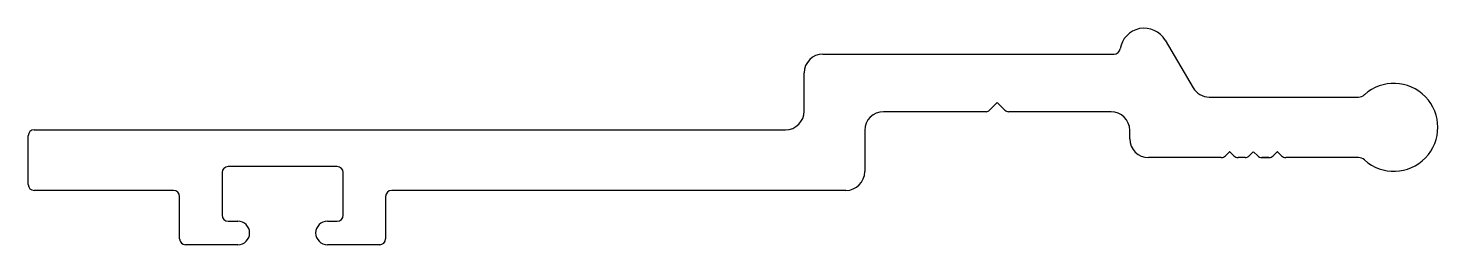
# Model space of a CAD drawing. Extents: x -28.6 to 30.5, y 6.8 to 15.9.
import ezdxf

# ---------------------------------------------------------------- set-up
doc = ezdxf.new("R2010")
doc.units = 0
doc.layers.add('1', color=7, linetype='CONTINUOUS')

msp = doc.modelspace()

# ---------------------------------------------------------------- linework, layer by layer
at = {"layer": '1', "linetype": 'CONTINUOUS'}
for p, q in [((19.094, 15.351), (20.261, 13.36)), ((4.744, 14.77), (16.955, 14.77)), ((3.957, 12.383), (3.957, 13.983)), ((12.053, 12.738), (11.732, 12.417)), ((12.375, 12.417), (12.053, 12.738)), ((20.94, 12.971), (27.193, 12.971)), ((11.588, 12.357), (7.284, 12.357)), ((16.822, 12.357), (12.518, 12.357)), ((-28.577, 9.309), (-28.577, 11.341)), ((-28.323, 11.595), (3.17, 11.595)), ((6.497, 11.57), (6.497, 9.843)), ((17.609, 11.218), (17.609, 11.57)), ((21.789, 10.675), (21.618, 10.504)), ((21.972, 10.504), (21.8, 10.675)), ((22.789, 10.675), (22.618, 10.504)), ((22.971, 10.504), (22.8, 10.675)), ((23.789, 10.675), (23.618, 10.504)), ((23.971, 10.504), (23.8, 10.675)), ((-15.623, 10.055), (-20.195, 10.055)), ((21.441, 10.431), (18.397, 10.431)), ((22.441, 10.431), (22.148, 10.431)), ((23.441, 10.431), (23.148, 10.431)), ((23.148, 10.431), (23.441, 10.431)), ((23.441, 10.431), (23.148, 10.431)), ((23.148, 10.431), (23.441, 10.431)), ((23.441, 10.431), (23.148, 10.431)), ((27.193, 10.431), (24.148, 10.431)), ((24.148, 10.431), (24.148, 10.431)), ((-20.449, 9.801), (-20.449, 8.023)), ((-15.369, 8.023), (-15.369, 9.801)), ((-22.481, 9.055), (-28.323, 9.055)), ((5.71, 9.055), (-13.337, 9.055)), ((-22.227, 7.029), (-22.227, 8.801)), ((-13.591, 8.801), (-13.591, 7.029)), ((-20.195, 7.769), (-19.789, 7.769)), ((-16.03, 7.769), (-15.623, 7.769)), ((-19.789, 6.779), (-21.977, 6.779)), ((-13.841, 6.779), (-16.03, 6.779))]:
    msp.add_line(p, q, dxfattribs=at)
for centre, radius, start, end in [((18.214, 14.835), 1.019, 30.37794, 171.46041), ((16.955, 15.024), 0.254, 270, 351.46041), ((4.744, 13.983), 0.787, 90, 180), ((20.94, 13.758), 0.787, 210.37794, 270), ((27.193, 13.356), 0.385, 270, 311.98507), ((28.682, 11.701), 1.841, 228.01493, 131.98507), ((11.588, 12.56), 0.203, 270, 315), ((12.518, 12.56), 0.203, 225, 270), ((3.17, 12.383), 0.787, 270, 360), ((7.284, 11.57), 0.787, 90, 180), ((16.822, 11.57), 0.787, 0, 90), ((-28.323, 11.341), 0.254, 90, 180), ((18.397, 11.218), 0.787, 180, 270), ((21.795, 10.669), 0.008, 45, 135), ((22.795, 10.669), 0.008, 45, 135), ((23.795, 10.669), 0.008, 45, 135), ((-20.195, 9.801), 0.254, 90, 180), ((-15.623, 9.801), 0.254, 0, 90), ((21.441, 10.681), 0.25, 270, 315), ((22.148, 10.681), 0.25, 225, 270), ((22.441, 10.681), 0.25, 270, 315), ((23.148, 10.681), 0.25, 225, 270), ((23.441, 10.681), 0.25, 270, 315), ((24.148, 10.681), 0.25, 225, 270), ((27.193, 10.046), 0.385, 48.01493, 90), ((5.71, 9.843), 0.787, 270, 360), ((-28.323, 9.309), 0.254, 180, 270), ((-22.481, 8.801), 0.254, 360, 90), ((-13.337, 8.801), 0.254, 90, 180), ((-20.195, 8.023), 0.254, 180, 270), ((-19.789, 7.274), 0.495, 270, 90), ((-16.03, 7.274), 0.495, 90, 270), ((-15.623, 8.023), 0.254, 270, 360), ((-21.977, 7.029), 0.25, 180, 270), ((-13.841, 7.029), 0.25, 270, 0)]:
    msp.add_arc(centre, radius, start, end, dxfattribs=at)

doc.saveas('drawing.dxf')
